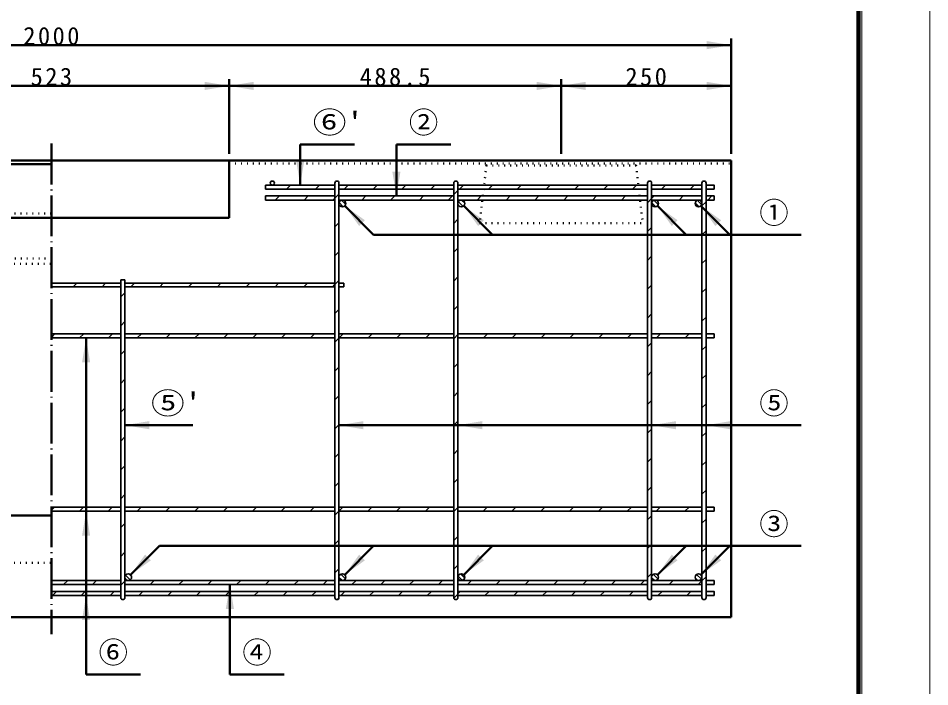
# Model space of a CAD drawing. Units: millimetres, scale not verified. Extents: x -2102 to 2102, y -1485 to 1485.
# Drawn here: x 761 to 2102, y -639 to 345 of the extents above; entities that cross this region are included whole.
import ezdxf
from ezdxf.enums import TextEntityAlignment as Align

# ---------------------------------------------------------------- set-up
doc = ezdxf.new("R2010")
doc.units = ezdxf.units.MM
doc.header["$LTSCALE"] = 5
doc.linetypes.add('DOTTED', pattern=[1.75, 0.25, -1.5])
doc.linetypes.add('LONG_DASHED_DOTTED', pattern=[15.25, 12, -1.5, 0.25, -1.5])
doc.layers.add('0-0_V-nasSTD', color=7, linetype='Continuous', lineweight=35)
doc.layers.add('0-1_0', color=7, linetype='Continuous', lineweight=50)
doc.styles.add('ＭＳ ゴシック', font='')
doc.styles.get('ＭＳ ゴシック').set_extended_font_data('MS Gothic')

msp = doc.modelspace()

# ---------------------------------------------------------------- linework, layer by layer
at = {"layer": '0-0_V-nasSTD', "lineweight": 50}
for p, q in [((1176.306, 159.4), (1176.306, 99.4)), ((1317.806, 159.4), (1317.806, 83.4)), ((548.806, 135.4), (1071.806, 135.4)), ((548.806, 130.4), (810.306, 130.4)), ((1284.268, 26.438), (1241.841, 68.865)), ((1459.268, 26.438), (1416.841, 68.865)), ((1744.268, 26.438), (1701.841, 68.865)), ((1808.268, 26.438), (1765.841, 68.865)), ((1913.306, 26.438), (1284.268, 26.438)), ((861.306, -620.6), (861.306, -125.6)), ((1018.306, -253.952), (918.306, -253.952)), ((1913.306, -253.952), (1233.306, -253.952)), ((969.268, -431.638), (926.841, -474.064)), ((1913.306, -431.638), (969.268, -431.638)), ((1284.268, -431.638), (1241.841, -474.064)), ((1459.268, -431.638), (1416.841, -474.064)), ((1744.268, -431.638), (1701.841, -474.064)), ((1808.268, -431.638), (1765.841, -474.064)), ((1072.806, -620.6), (1072.806, -488.6))]:
    msp.add_line(p, q, dxfattribs=at)
at = {"layer": '0-0_V-nasSTD'}
for p, q in [((1125.306, 99.4), (1227.306, 99.4)), ((1125.306, 99.4), (1125.306, 93.4)), ((1156.15, 93.4), (1162.15, 99.4)), ((1198.576, 93.4), (1204.576, 99.4)), ((1227.306, 102.4), (1227.306, -507.6)), ((1233.306, 102.4), (1233.306, -507.6)), ((1233.306, 99.4), (1402.306, 99.4)), ((1241.003, 93.4), (1247.003, 99.4)), ((1283.429, 93.4), (1289.429, 99.4)), ((1325.855, 93.4), (1331.855, 99.4)), ((1368.282, 93.4), (1374.282, 99.4)), ((1402.306, 102.4), (1402.306, -507.6)), ((1408.306, 102.4), (1408.306, -507.6)), ((1408.306, 99.4), (1687.306, 99.4)), ((1416.708, 99.4), (1410.708, 93.4)), ((1459.135, 99.4), (1453.135, 93.4)), ((1495.561, 93.4), (1501.561, 99.4)), ((1537.988, 93.4), (1543.988, 99.4)), ((1580.414, 93.4), (1586.414, 99.4)), ((1622.84, 93.4), (1628.84, 99.4)), ((1665.267, 93.4), (1671.267, 99.4)), ((1687.306, 102.4), (1687.306, -507.6)), ((1693.306, 102.4), (1693.306, -507.6)), ((1693.306, 99.4), (1767.306, 99.4)), ((1707.693, 93.4), (1713.693, 99.4)), ((1750.12, 93.4), (1756.12, 99.4)), ((1767.306, 102.4), (1767.306, -507.6)), ((1773.306, 102.4), (1773.306, -507.6)), ((1125.306, 93.4), (1227.306, 93.4)), ((1125.306, 83.4), (1227.306, 83.4)), ((1125.306, 83.4), (1125.306, 77.4)), ((1145.65, 83.4), (1139.65, 77.4)), ((1182.076, 77.4), (1188.076, 83.4)), ((1233.306, 86.203), (1227.306, 80.203)), ((1233.306, 93.4), (1402.306, 93.4)), ((1233.306, 83.4), (1402.306, 83.4)), ((1266.929, 77.4), (1272.929, 83.4)), ((1309.355, 77.4), (1315.355, 83.4)), ((1351.782, 77.4), (1357.782, 83.4)), ((1394.208, 77.4), (1400.208, 83.4)), ((1408.306, 91.497), (1402.306, 85.497)), ((1408.306, 93.4), (1687.306, 93.4)), ((1408.306, 83.4), (1687.306, 83.4)), ((1436.635, 77.4), (1442.635, 83.4)), ((1479.061, 77.4), (1485.061, 83.4)), ((1521.488, 77.4), (1527.488, 83.4)), ((1563.914, 77.4), (1569.914, 83.4)), ((1606.34, 77.4), (1612.34, 83.4)), ((1648.767, 77.4), (1654.767, 83.4)), ((1693.306, 93.4), (1767.306, 93.4)), ((1767.306, 83.4), (1693.306, 83.4)), ((1697.193, 83.4), (1693.306, 79.513)), ((1733.62, 77.4), (1739.62, 83.4)), ((1773.306, 93.4), (1785.306, 93.4)), ((1776.046, 77.4), (1782.046, 83.4)), ((1125.306, 77.4), (1227.306, 77.4)), ((1224.503, 77.4), (1227.306, 80.203)), ((1402.306, 77.4), (1233.306, 77.4)), ((1233.489, 73.742), (1239.647, 67.584)), ((1237.06, 77.243), (1243.148, 71.154)), ((1687.306, 77.4), (1408.306, 77.4)), ((1409.024, 74.983), (1415.889, 68.119)), ((1413.694, 77.385), (1418.29, 72.788)), ((1693.306, 79.513), (1687.306, 73.513)), ((1767.306, 77.4), (1693.306, 77.4)), ((1693.414, 73.436), (1699.342, 67.509)), ((1696.765, 77.157), (1703.062, 70.859)), ((1757.359, 73.131), (1763.036, 67.454)), ((1760.499, 77.062), (1766.968, 70.593)), ((1773.306, 74.66), (1767.306, 68.66)), ((1773.306, 77.4), (1785.306, 77.4)), ((1233.306, 43.777), (1227.306, 37.777)), ((1408.306, 49.071), (1402.306, 43.071)), ((1693.306, 37.086), (1687.306, 31.086)), ((1773.306, 32.233), (1767.306, 26.233)), ((1233.306, 1.35), (1227.306, -4.65)), ((1408.306, 6.645), (1402.306, 0.645)), ((1693.306, -5.34), (1687.306, -11.34)), ((1773.306, -10.193), (1767.306, -16.193)), ((912.306, -40.1), (912.306, -507.6)), ((912.306, -40.1), (918.306, -40.1)), ((918.306, -40.1), (918.306, -507.6)), ((1408.306, -35.782), (1402.306, -41.782)), ((810.306, -45.1), (912.306, -45.1)), ((810.306, -50.1), (912.306, -50.1)), ((842.444, -50.1), (847.444, -45.1)), ((884.871, -50.1), (889.871, -45.1)), ((918.306, -45.1), (1227.306, -45.1)), ((918.306, -50.1), (1227.306, -50.1)), ((932.297, -45.1), (927.297, -50.1)), ((969.723, -50.1), (974.723, -45.1)), ((1012.15, -50.1), (1017.15, -45.1)), ((1054.576, -50.1), (1059.576, -45.1)), ((1097.003, -50.1), (1102.003, -45.1)), ((1139.429, -50.1), (1144.429, -45.1)), ((1181.855, -50.1), (1186.855, -45.1)), ((1224.282, -50.1), (1227.306, -47.076)), ((1233.306, -41.076), (1227.306, -47.076)), ((1233.306, -50.1), (1240.306, -50.1)), ((1693.306, -47.767), (1687.306, -53.767)), ((1773.306, -52.619), (1767.306, -58.619)), ((918.306, -59.091), (912.306, -65.091)), ((1408.306, -78.208), (1402.306, -84.208)), ((1233.306, -83.503), (1227.306, -89.503)), ((1693.306, -90.193), (1687.306, -96.193)), ((918.306, -101.518), (912.306, -107.518)), ((1773.306, -95.046), (1767.306, -101.046)), ((810.306, -119.6), (912.306, -119.6)), ((810.306, -124.665), (815.371, -119.6)), ((851.797, -125.6), (857.797, -119.6)), ((894.223, -125.6), (900.223, -119.6)), ((918.306, -119.6), (1227.306, -119.6)), ((936.65, -125.6), (942.65, -119.6)), ((979.076, -125.6), (985.076, -119.6)), ((1021.503, -125.6), (1027.503, -119.6)), ((1063.929, -125.6), (1069.929, -119.6)), ((1106.355, -125.6), (1112.355, -119.6)), ((1148.782, -125.6), (1154.782, -119.6)), ((1191.208, -125.6), (1197.208, -119.6)), ((1233.306, -119.6), (1402.306, -119.6)), ((1239.635, -119.6), (1233.635, -125.6)), ((1276.061, -125.6), (1282.061, -119.6)), ((1318.488, -125.6), (1324.488, -119.6)), ((1360.914, -125.6), (1366.914, -119.6)), ((1408.306, -120.635), (1402.306, -126.635)), ((1408.306, -119.6), (1687.306, -119.6)), ((1409.34, -119.6), (1408.306, -120.635)), ((1451.767, -119.6), (1445.767, -125.6)), ((1494.193, -119.6), (1488.193, -125.6)), ((1530.62, -125.6), (1536.62, -119.6)), ((1573.046, -125.6), (1579.046, -119.6)), ((1615.472, -125.6), (1621.472, -119.6)), ((1657.899, -125.6), (1663.899, -119.6)), ((1693.306, -119.6), (1767.306, -119.6)), ((1700.325, -125.6), (1706.325, -119.6)), ((1742.752, -125.6), (1748.752, -119.6)), ((810.306, -125.6), (912.306, -125.6)), ((918.306, -125.6), (1227.306, -125.6)), ((1233.306, -125.929), (1227.306, -131.929)), ((1233.306, -125.6), (1402.306, -125.6)), ((1408.306, -125.6), (1687.306, -125.6)), ((1693.306, -132.619), (1687.306, -138.619)), ((1693.306, -125.6), (1767.306, -125.6)), ((1773.306, -125.6), (1785.306, -125.6)), ((1785.178, -125.6), (1785.306, -125.472)), ((918.306, -143.944), (912.306, -149.944)), ((1773.306, -137.472), (1767.306, -143.472)), ((1233.306, -168.355), (1227.306, -174.355)), ((1408.306, -163.061), (1402.306, -169.061)), ((918.306, -186.37), (912.306, -192.37)), ((1693.306, -175.046), (1687.306, -181.046)), ((1773.306, -179.899), (1767.306, -185.899)), ((1233.306, -210.782), (1227.306, -216.782)), ((1408.306, -205.487), (1402.306, -211.487)), ((1693.306, -217.472), (1687.306, -223.472)), ((1767.306, -228.325), (1773.306, -222.325)), ((918.306, -228.797), (912.306, -234.797)), ((1233.306, -253.208), (1227.306, -259.208)), ((1408.306, -247.914), (1402.306, -253.914)), ((1687.306, -265.899), (1693.306, -259.899)), ((1767.306, -270.751), (1773.306, -264.751)), ((918.306, -271.223), (912.306, -277.223)), ((1408.306, -290.34), (1402.306, -296.34)), ((1233.306, -295.635), (1227.306, -301.635)), ((1687.306, -308.325), (1693.306, -302.325)), ((1767.306, -313.178), (1773.306, -307.178)), ((918.306, -313.65), (912.306, -319.65)), ((1408.306, -332.767), (1402.306, -338.767)), ((1233.306, -338.061), (1227.306, -344.061)), ((1687.306, -350.751), (1693.306, -344.751)), ((918.306, -356.076), (912.306, -362.076)), ((1767.306, -355.604), (1773.306, -349.604)), ((810.306, -374.6), (912.306, -374.6)), ((810.306, -379.223), (814.929, -374.6)), ((851.355, -380.6), (857.355, -374.6)), ((893.782, -380.6), (899.782, -374.6)), ((918.306, -374.6), (1227.306, -374.6)), ((936.208, -380.6), (942.208, -374.6)), ((978.635, -380.6), (984.635, -374.6)), ((1021.061, -380.6), (1027.061, -374.6)), ((1063.488, -380.6), (1069.488, -374.6)), ((1105.914, -380.6), (1111.914, -374.6)), ((1148.34, -380.6), (1154.34, -374.6)), ((1190.767, -380.6), (1196.767, -374.6)), ((1233.306, -374.6), (1402.306, -374.6)), ((1239.193, -374.6), (1233.306, -380.487)), ((1281.62, -374.6), (1275.62, -380.6)), ((1318.046, -380.6), (1324.046, -374.6)), ((1360.472, -380.6), (1366.472, -374.6)), ((1408.306, -375.193), (1402.306, -381.193)), ((1408.306, -374.6), (1687.306, -374.6)), ((1408.306, -375.193), (1408.899, -374.6)), ((1445.325, -380.6), (1451.325, -374.6)), ((1487.752, -380.6), (1493.752, -374.6)), ((1530.178, -380.6), (1536.178, -374.6)), ((1572.604, -380.6), (1578.604, -374.6)), ((1615.031, -380.6), (1621.031, -374.6)), ((1657.457, -380.6), (1663.457, -374.6)), ((1693.306, -374.6), (1767.306, -374.6)), ((1699.884, -380.6), (1705.884, -374.6)), ((1742.31, -380.6), (1748.31, -374.6)), ((810.306, -380.6), (912.306, -380.6)), ((918.306, -380.6), (1227.306, -380.6)), ((1233.306, -380.487), (1227.306, -386.487)), ((1233.306, -380.6), (1402.306, -380.6)), ((1408.306, -380.6), (1687.306, -380.6)), ((1687.306, -393.178), (1693.306, -387.178)), ((1693.306, -380.6), (1767.306, -380.6)), ((1773.306, -380.6), (1785.306, -380.6)), ((1784.736, -380.6), (1785.306, -380.031)), ((918.306, -398.503), (912.306, -404.503)), ((1767.306, -398.031), (1773.306, -392.031)), ((1233.306, -422.914), (1227.306, -428.914)), ((1402.306, -423.619), (1408.306, -417.619)), ((918.306, -440.929), (912.306, -446.929)), ((1687.306, -435.604), (1693.306, -429.604)), ((1767.306, -440.457), (1773.306, -434.457)), ((1233.306, -465.34), (1227.306, -471.34)), ((1402.306, -466.046), (1408.306, -460.046)), ((810.306, -482.6), (912.306, -482.6)), ((828.208, -488.6), (834.208, -482.6)), ((870.635, -488.6), (876.635, -482.6)), ((918.306, -482.6), (1227.306, -482.6)), ((919.061, -482.6), (918.306, -483.355)), ((919.244, -474.683), (926.222, -481.661)), ((924.34, -472.708), (928.197, -476.566)), ((955.488, -488.6), (961.488, -482.6)), ((997.914, -488.6), (1003.914, -482.6)), ((1040.34, -488.6), (1046.34, -482.6)), ((1082.767, -488.6), (1088.767, -482.6)), ((1125.193, -488.6), (1131.193, -482.6)), ((1167.62, -488.6), (1173.62, -482.6)), ((1210.046, -488.6), (1216.046, -482.6)), ((1233.306, -477.618), (1238.288, -482.6)), ((1233.306, -482.6), (1402.306, -482.6)), ((1235.949, -473.19), (1242.715, -479.956)), ((1252.472, -488.6), (1258.472, -482.6)), ((1294.899, -488.6), (1300.899, -482.6)), ((1337.325, -488.6), (1343.325, -482.6)), ((1379.752, -488.6), (1385.752, -482.6)), ((1408.306, -482.6), (1687.306, -482.6)), ((1408.543, -476.078), (1414.827, -482.363)), ((1412.248, -472.713), (1418.193, -478.657)), ((1422.178, -488.6), (1428.178, -482.6)), ((1464.604, -488.6), (1470.604, -482.6)), ((1507.031, -488.6), (1513.031, -482.6)), ((1549.457, -488.6), (1555.457, -482.6)), ((1591.884, -488.6), (1597.884, -482.6)), ((1634.31, -488.6), (1640.31, -482.6)), ((1676.736, -488.6), (1682.736, -482.6)), ((1687.306, -478.031), (1693.306, -472.031)), ((1767.306, -482.6), (1693.306, -482.6)), ((1693.323, -478.016), (1697.89, -482.582)), ((1695.707, -473.328), (1702.577, -480.199)), ((1719.163, -488.6), (1725.163, -482.6)), ((1757.375, -478.428), (1761.478, -482.531)), ((1759.487, -473.47), (1766.436, -480.418)), ((1767.306, -482.883), (1773.306, -476.883)), ((912.306, -488.6), (810.306, -488.6)), ((918.306, -483.355), (912.306, -489.355)), ((1227.306, -488.6), (918.306, -488.6)), ((1402.306, -488.6), (1233.306, -488.6)), ((1687.306, -488.6), (1408.306, -488.6)), ((1767.306, -488.6), (1693.306, -488.6)), ((1761.589, -488.6), (1767.306, -482.883)), ((1773.306, -488.6), (1785.306, -488.6)), ((810.306, -498.6), (912.306, -498.6)), ((810.306, -504.6), (912.306, -504.6)), ((811.708, -504.6), (817.708, -498.6)), ((854.135, -504.6), (860.135, -498.6)), ((896.561, -504.6), (902.561, -498.6)), ((918.306, -498.6), (1227.306, -498.6)), ((918.306, -504.6), (1227.306, -504.6)), ((944.988, -498.6), (938.988, -504.6)), ((987.414, -498.6), (981.414, -504.6)), ((1029.84, -498.6), (1023.84, -504.6)), ((1066.267, -504.6), (1072.267, -498.6)), ((1108.693, -504.6), (1114.693, -498.6)), ((1151.12, -504.6), (1157.12, -498.6)), ((1193.546, -504.6), (1199.546, -498.6)), ((1230.477, -510.595), (1233.301, -507.771)), ((1233.306, -498.6), (1402.306, -498.6)), ((1233.306, -504.6), (1402.306, -504.6)), ((1235.972, -504.6), (1241.972, -498.6)), ((1278.399, -504.6), (1284.399, -498.6)), ((1320.825, -504.6), (1326.825, -498.6)), ((1363.252, -504.6), (1369.252, -498.6)), ((1402.406, -508.371), (1408.306, -502.472)), ((1408.306, -498.6), (1687.306, -498.6)), ((1408.306, -501.972), (1411.678, -498.6)), ((1408.306, -504.6), (1687.306, -504.6)), ((1448.104, -504.6), (1454.104, -498.6)), ((1490.531, -504.6), (1496.531, -498.6)), ((1532.957, -504.6), (1538.957, -498.6)), ((1575.384, -504.6), (1581.384, -498.6)), ((1617.81, -504.6), (1623.81, -498.6)), ((1660.236, -504.6), (1666.236, -498.6)), ((1693.306, -498.6), (1767.306, -498.6)), ((1693.306, -504.6), (1767.306, -504.6)), ((1702.663, -504.6), (1708.663, -498.6)), ((1745.089, -504.6), (1751.089, -498.6)), ((1773.306, -504.6), (1785.306, -504.6))]:
    msp.add_line(p, q, dxfattribs=at)
at = {"layer": '0-0_V-nasSTD', "linetype": 'DOTTED', "lineweight": 50}
msp.add_line((1440.306, 43.4), (1680.306, 43.4), dxfattribs=at)
at = {"layer": '0-0_V-nasSTD', "lineweight": 18}
for points in [[(-2102.5, -1485), (-2102.5, 1485), (2102.5, 1485), (2102.5, -1485)], [(-2002.5, -1385), (-2002.5, 1385), (2002.5, 1385), (2002.5, -1385)]]:
    msp.add_lwpolyline(points, close=True, dxfattribs=at)
at = {"layer": '0-0_V-nasSTD', "lineweight": 100}
msp.add_lwpolyline([(1997.5, -1380), (1997.5, 1380), (-1997.5, 1380)], dxfattribs=at)
at = {"layer": '0-0_V-nasSTD'}
for points in [[(1773.306, 99.4), (1785.306, 99.4), (1785.306, 93.4)], [(1773.306, 83.4), (1785.306, 83.4), (1785.306, 77.4)], [(1233.306, -45.1), (1240.306, -45.1), (1240.306, -50.1)], [(1773.306, -119.6), (1785.306, -119.6), (1785.306, -125.6)], [(1773.306, -374.6), (1785.306, -374.6), (1785.306, -380.6)], [(1773.306, -482.6), (1785.306, -482.6), (1785.306, -488.6)], [(1773.306, -498.6), (1785.306, -498.6), (1785.306, -504.6)]]:
    msp.add_lwpolyline(points, dxfattribs=at)
for centre, radius in [((1135.306, 102.4), 3), ((1238.306, 72.4), 5), ((1413.306, 72.4), 5), ((1698.306, 72.4), 5), ((1762.306, 72.4), 5), ((923.306, -477.6), 5), ((1238.306, -477.6), 5), ((1413.306, -477.6), 5), ((1698.306, -477.6), 5), ((1762.306, -477.6), 5)]:
    msp.add_circle(centre, radius, dxfattribs=at)
for centre, start, end in [((1230.306, 102.4), 0, 180), ((1405.306, 102.4), 0, 180), ((1690.306, 102.4), 0, 180), ((1770.306, 102.4), 0, 180), ((915.306, -507.6), 180, 0), ((1230.306, -507.6), 180, 0), ((1405.306, -507.6), 180, 0), ((1690.306, -507.6), 180, 0), ((1770.306, -507.6), 180, 0)]:
    msp.add_arc(centre, 3, start, end, dxfattribs=at)
for points in [[(1774.306, 299.4), (1774.306, 311.4), (1810.306, 305.4)], [(1035.806, 239.4), (1035.806, 251.4), (1071.806, 245.4)], [(1071.806, 245.4), (1107.806, 239.4), (1107.806, 251.4)], [(1524.306, 239.4), (1524.306, 251.4), (1560.306, 245.4)], [(1560.306, 245.4), (1596.306, 239.4), (1596.306, 251.4)], [(1774.306, 239.4), (1774.306, 251.4), (1810.306, 245.4)], [(1170.306, 135.4), (1176.306, 99.4), (1182.306, 135.4)], [(1311.806, 119.4), (1317.806, 83.4), (1323.806, 119.4)], [(1241.841, 68.865), (1263.054, 39.166), (1271.54, 47.651)], [(1416.841, 68.865), (1438.054, 39.166), (1446.54, 47.651)], [(1701.841, 68.865), (1723.054, 39.166), (1731.54, 47.651)], [(1765.841, 68.865), (1787.054, 39.166), (1795.54, 47.651)], [(855.306, -161.6), (861.306, -125.6), (867.306, -161.6)], [(918.306, -253.952), (954.306, -259.952), (954.306, -247.952)], [(1233.306, -253.952), (1269.306, -259.952), (1269.306, -247.952)], [(1408.306, -253.952), (1444.306, -259.952), (1444.306, -247.952)], [(1693.306, -253.952), (1729.306, -259.952), (1729.306, -247.952)], [(1773.306, -253.952), (1809.306, -259.952), (1809.306, -247.952)], [(855.306, -416.6), (861.306, -380.6), (867.306, -416.6)], [(926.841, -474.064), (948.054, -444.366), (956.54, -452.851)], [(1241.841, -474.064), (1263.054, -444.366), (1271.54, -452.851)], [(1416.841, -474.064), (1438.054, -444.366), (1446.54, -452.851)], [(1701.841, -474.064), (1723.054, -444.366), (1731.54, -452.851)], [(1765.841, -474.064), (1787.054, -444.366), (1795.54, -452.851)], [(1066.806, -524.6), (1072.806, -488.6), (1078.806, -524.6)], [(855.306, -540.6), (861.306, -504.6), (867.306, -540.6)]]:
    msp.add_solid(points, dxfattribs=at)
at = {"layer": '0-1_0'}
for p, q in [((1810.306, 145.4), (1810.306, 315.4)), ((-189.694, 305.4), (1810.306, 305.4)), ((1071.806, 145.4), (1071.806, 255.4)), ((1560.306, 145.4), (1560.306, 255.4)), ((548.806, 245.4), (1071.806, 245.4)), ((1176.306, 159.4), (1256.306, 159.4)), ((1317.806, 159.4), (1397.806, 159.4)), ((-189.694, 135.4), (1810.306, 135.4)), ((1071.806, 135.4), (1071.806, 51.4)), ((1810.306, 135.4), (1810.306, -536.6)), ((548.806, 51.4), (1071.806, 51.4)), ((-69.694, -386.6), (810.306, -386.6)), ((-189.694, -536.6), (1810.306, -536.6)), ((861.306, -620.6), (941.306, -620.6)), ((1072.806, -620.6), (1152.806, -620.6))]:
    msp.add_line(p, q, dxfattribs=at)
at = {"layer": '0-1_0', "linetype": 'LONG_DASHED_DOTTED'}
msp.add_line((810.306, 160.4), (810.306, -561.6), dxfattribs=at)
at = {"layer": '0-1_0', "linetype": 'DOTTED'}
for p, q in [((1071.806, 131.4), (1810.306, 131.4)), ((1450.306, 128.4), (1440.306, 43.4)), ((1450.306, 128.4), (1447.306, 131.4)), ((1670.306, 128.4), (1673.306, 131.4)), ((554.806, 57.4), (810.306, 57.4)), ((810.306, -8.711), (560.065, -8.711)), ((-189.694, -16.6), (810.306, -16.6)), ((-189.694, -456.6), (810.306, -456.6))]:
    msp.add_line(p, q, dxfattribs=at)
at = {"layer": '0-1_0'}
msp.add_lwpolyline([(1071.806, 245.4), (1560.306, 245.4), (1810.306, 245.4)], dxfattribs=at)
at = {"layer": '0-1_0', "linetype": 'DOTTED'}
msp.add_lwpolyline([(1450.306, 128.4), (1670.306, 128.4), (1680.306, 43.4)], dxfattribs=at)

# ---------------------------------------------------------------- texts
at = {"layer": '0-0_V-nasSTD', "style": 'ＭＳ ゴシック', "width": 1.15}
for s, p in [("⑥'", (1194.706, 166.4)), ("⑤'", (956.706, -246.952))]:
    msp.add_text(s, height=31.67, dxfattribs=at).set_placement(p, align=Align.BOTTOM_LEFT)
at = {"layer": '0-0_V-nasSTD', "style": 'ＭＳ ゴシック'}
for s, p in [('②', (1336.206, 166.4)), ('①', (1851.706, 33.438)), ('⑤', (1851.706, -246.952)), ('③', (1851.706, -424.638)), ('⑥', (879.706, -613.6)), ('④', (1091.206, -613.6))]:
    msp.add_text(s, height=31.67, dxfattribs=at).set_placement(p, align=Align.BOTTOM_LEFT)
at = {"layer": '0-0_V-nasSTD', "char_height": 26.39, "attachment_point": 7, "style": 'ＭＳ ゴシック'}
for s, insert in [('\\T1.2;2000', (768.906, 305.4)), ('\\T1.2;523', (779.706, 245.4)), ('\\T1.2;488.5', (1263.856, 245.4)), ('\\T1.2;250', (1654.706, 245.4))]:
    msp.add_mtext(s, dxfattribs=dict(at, insert=insert))

doc.saveas('drawing.dxf')
